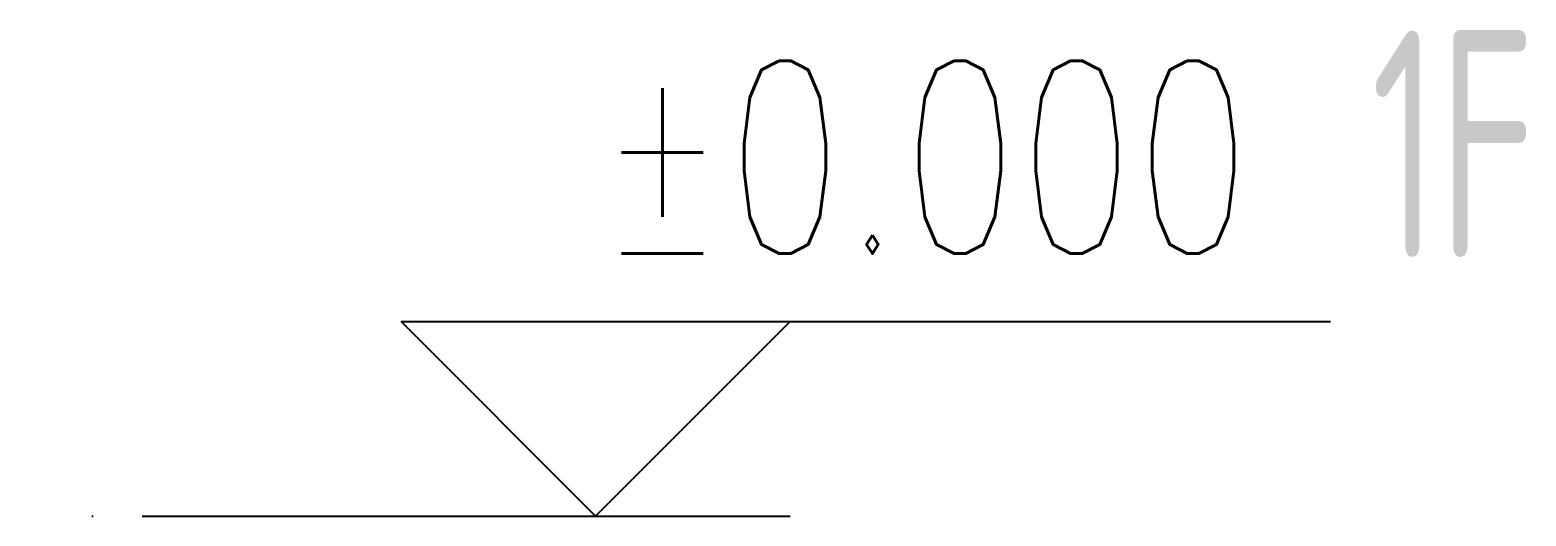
# Model space of a CAD drawing. Header units: millimetres. Extents: x -1048436 to -185795, y -983427 to 400387.
# Drawn here: x -668135 to -664672, y -966348 to -965223 of the extents above; entities that cross this region are included whole.
import ezdxf

# ---------------------------------------------------------------- set-up
doc = ezdxf.new("R2010")
doc.units = ezdxf.units.MM
doc.header["$LTSCALE"] = 500
doc.linetypes.add('DOT', pattern=[6.35, 0, -6.35])
for name, color, linetype in [('DIM_ELEV', 3, 'Continuous'), ('PUB_TEXT', 7, 'Continuous'), ('楼层虚线', 1, 'Continuous')]:
    doc.layers.add(name, color=color, linetype=linetype)
doc.styles.add('_TCH_DIM', font='SIMPLEX', dxfattribs={"bigfont": 'GBCBIG'})
doc.styles.add('XD2008', font='xd-hzs.shx', dxfattribs={"width": 0.7, "bigfont": 'xd-hztxt.shx'})

msp = doc.modelspace()

# ---------------------------------------------------------------- linework, layer by layer
at = {"layer": 'DIM_ELEV'}
for p, q in [((-666825.4, -966348.1), (-667275.4, -965898.1)), ((-667275.4, -965898.1), (-665124.4, -965898.1)), ((-666825.4, -966348.1), (-666375.4, -965898.1)), ((-667875.4, -966348.1), (-666375.4, -966348.1))]:
    msp.add_line(p, q, dxfattribs=at)
at = {"layer": '楼层虚线', "linetype": 'DOT', "ltscale": 0.1}
msp.add_line((-757553, -966348.1), (-667499.9, -966348.1), dxfattribs=at)

# ---------------------------------------------------------------- texts
at = {"layer": 'PUB_TEXT'}
for s, height, style, width, p in [('1F', 525, 'XD2008', 0.7, (-665030.7, -965749.8)), ('%%P0.000', 446.25, '_TCH_DIM', 0.705882, (-666819.4, -965740.6))]:
    msp.add_text(s, height=height, dxfattribs=dict(at, style=style, width=width)).set_placement(p)

doc.saveas('drawing.dxf')
